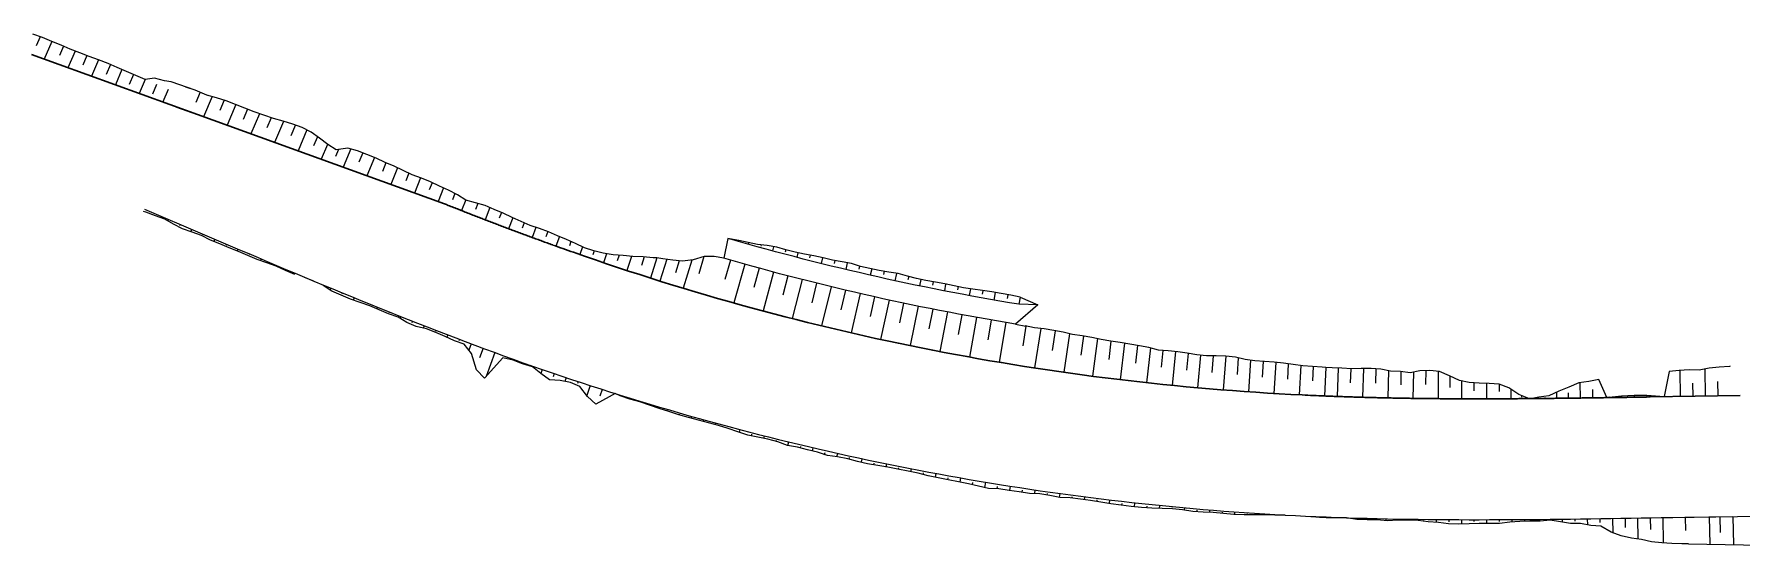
# Model space of a CAD drawing. Header units: metres. Extents: x 288738 to 324331, y 7399322 to 7465117.
# Drawn here: x 292874.6 to 293213.7, y 7462722.6 to 7462824.4 of the extents above; entities that cross this region are included whole.
import ezdxf

# ---------------------------------------------------------------- set-up
doc = ezdxf.new("R2010")
doc.units = ezdxf.units.M
doc.header["$LTSCALE"] = 10
for name, color, linetype in [('F-HZ-ATERRO-TALUDE', 110, 'Continuous'), ('F-HZ-PIANO-ATERRO', 90, 'Continuous'), ('F-HZ-PIANO-CORTE', 10, 'Continuous'), ('F-HZ-TALUDE', 2, 'Continuous'), ('F-HZ-TALUDES-TIC', 7, 'Continuous'), ('U-HZ-TALUDES', 2, 'Continuous'), ('U-PLATAFORMA', 2, 'Continuous')]:
    doc.layers.add(name, color=color, linetype=linetype)

msp = doc.modelspace()

# ---------------------------------------------------------------- linework, layer by layer
at = {"layer": 'F-HZ-ATERRO-TALUDE', "linetype": 'Continuous', "lineweight": -3}
for p, q in [((292901.274, 7462787.635), (292901.163, 7462787.375)), ((292903.574, 7462786.656), (292903.468, 7462786.405)), ((292905.874, 7462785.676), (292905.688, 7462785.239)), ((292908.175, 7462784.697), (292908.106, 7462784.536)), ((292910.475, 7462783.717), (292910.291, 7462783.286)), ((292912.775, 7462782.739), (292912.688, 7462782.534)), ((292915.076, 7462781.76), (292914.919, 7462781.392)), ((292917.377, 7462780.784), (292917.305, 7462780.614)), ((292919.679, 7462779.808), (292919.542, 7462779.485)), ((292921.982, 7462778.835), (292921.941, 7462778.739)), ((292924.285, 7462777.863), (292924.201, 7462777.664)), ((292933.513, 7462774.01), (292933.35, 7462773.616)), ((292935.824, 7462773.056), (292935.726, 7462772.818)), ((292938.136, 7462772.107), (292937.944, 7462771.637)), ((292940.451, 7462771.162), (292940.384, 7462770.997)), ((292942.768, 7462770.224), (292942.647, 7462769.923)), ((292945.088, 7462769.291), (292945.015, 7462769.11)), ((292947.41, 7462768.364), (292947.272, 7462768.018)), ((292949.734, 7462767.444), (292949.607, 7462767.122)), ((292952.061, 7462766.53), (292951.883, 7462766.074)), ((292954.391, 7462765.623), (292954.315, 7462765.426)), ((292956.724, 7462764.725), (292956.543, 7462764.252)), ((292959.06, 7462763.835), (292958.952, 7462763.549)), ((292961.4, 7462762.954), (292960.928, 7462761.696)), ((292963.742, 7462762.081), (292963.03, 7462760.158)), ((292966.088, 7462761.217), (292964.358, 7462756.488)), ((292968.438, 7462760.363), (292968.379, 7462760.199)), ((292970.791, 7462759.518), (292970.715, 7462759.306)), ((292973.148, 7462758.684), (292973.115, 7462758.592)), ((292975.508, 7462757.86), (292975.225, 7462757.043)), ((292977.872, 7462757.048), (292977.652, 7462756.4)), ((292980.241, 7462756.247), (292979.98, 7462755.47)), ((292982.612, 7462755.457), (292982.489, 7462755.083)), ((292984.988, 7462754.677), (292984.344, 7462752.698)), ((292987.367, 7462753.909), (292986.93, 7462752.545)), ((293127.344, 7462728.73), (293127.342, 7462728.694)), ((293129.842, 7462728.62), (293129.835, 7462728.468)), ((293130.505, 7462728.593), (293130.502, 7462728.513)), ((293133.004, 7462728.498), (293133, 7462728.403)), ((293135.502, 7462728.412), (293135.501, 7462728.369)), ((293138.001, 7462728.337), (293137.993, 7462728.066)), ((293140.5, 7462728.27), (293140.497, 7462728.139)), ((293142.999, 7462728.213), (293142.992, 7462727.84)), ((293145.499, 7462728.165), (293145.497, 7462728.038)), ((293147.999, 7462728.125), (293147.996, 7462727.927)), ((293150.498, 7462728.093), (293150.496, 7462727.917)), ((293152.998, 7462728.068), (293152.994, 7462727.512)), ((293155.498, 7462728.05), (293155.496, 7462727.616)), ((293157.998, 7462728.039), (293157.995, 7462727.147)), ((293160.498, 7462728.034), (293160.498, 7462727.64)), ((293162.998, 7462728.036), (293162.999, 7462727.294)), ((293165.498, 7462728.042), (293165.5, 7462727.672)), ((293167.998, 7462728.054), (293168.001, 7462727.567)), ((293170.498, 7462728.071), (293170.5, 7462727.876)), ((293172.998, 7462728.091), (293173.001, 7462727.727)), ((293175.498, 7462728.115), (293175.499, 7462728.029)), ((293177.998, 7462728.143), (293178.005, 7462727.552)), ((293180.498, 7462728.174), (293180.503, 7462727.715)), ((293182.997, 7462728.208), (293183.014, 7462727.007)), ((293185.497, 7462728.243), (293185.508, 7462727.489)), ((293187.997, 7462728.28), (293188.04, 7462725.446)), ((293190.497, 7462728.319), (293190.525, 7462726.478)), ((293192.996, 7462728.358), (293193.063, 7462724.169)), ((293195.496, 7462728.399), (293195.534, 7462726.051)), ((293197.996, 7462728.439), (293198.076, 7462723.424)), ((293202.421, 7462728.51), (293202.463, 7462725.861)), ((293207.22, 7462728.587), (293207.307, 7462723.146)), ((293209.345, 7462728.621), (293209.396, 7462725.463)), ((293211.904, 7462728.662, 693), (293211.994, 7462723.062, 693))]:
    msp.add_line(p, q, dxfattribs=at)
at = {"layer": 'F-HZ-ATERRO-TALUDE', "color": 2, "linetype": 'Continuous', "lineweight": -3, "flags": 128}
for points in [[(293211.366, 7462758.49), (293211.206, 7462758.459), (293209.209, 7462758.291), (293207.211, 7462758.118), (293205.217, 7462757.749), (293203.217, 7462757.762), (293201.218, 7462757.644), (293199.221, 7462757.472), (293198.244, 7462752.467)], [(293186.847, 7462752.266), (293185.27, 7462755.835), (293183.286, 7462755.459), (293181.301, 7462755.197), (293179.326, 7462754.333), (293177.349, 7462753.571), (293175.376, 7462752.595), (293173.394, 7462752.343), (293172.069, 7462752.084)]]:
    msp.add_lwpolyline(points, dxfattribs=at)
at = {"layer": 'F-HZ-PIANO-ATERRO', "linetype": 'Continuous', "lineweight": -3}
for p, q in [((293201.503, 7462752.498), (293201.42, 7462757.656)), ((293206.484, 7462752.578), (293206.397, 7462757.967)), ((293176.959, 7462752.133), (293176.945, 7462753.371)), ((293179.288, 7462752.16), (293179.275, 7462753.234)), ((293181.615, 7462752.191), (293181.574, 7462755.233)), ((293184.094, 7462752.225), (293184.07, 7462753.914)), ((293204.001, 7462752.538), (293203.959, 7462755.148)), ((293208.968, 7462752.618), (293208.922, 7462755.44)), ((293174.637, 7462752.108), (293174.635, 7462752.304))]:
    msp.add_line(p, q, dxfattribs=at)
at = {"layer": 'F-HZ-PIANO-CORTE', "linetype": 'Continuous', "lineweight": -3}
for p, q in [((292907.585, 7462812.895), (292906.733, 7462810.893)), ((292907.585, 7462812.895), (292906.733, 7462810.893)), ((292907.585, 7462812.895), (292906.733, 7462810.893)), ((292907.585, 7462812.895), (292906.733, 7462810.893)), ((292907.585, 7462812.895), (292906.733, 7462810.893)), ((292907.585, 7462812.895), (292906.733, 7462810.893)), ((292909.927, 7462812.028), (292908.229, 7462808.041)), ((292909.927, 7462812.028), (292908.229, 7462808.041)), ((292909.927, 7462812.028), (292908.229, 7462808.041)), ((292909.927, 7462812.028), (292908.229, 7462808.041)), ((292912.32, 7462811.304), (292911.445, 7462809.249)), ((292912.32, 7462811.304), (292911.445, 7462809.249)), ((292914.67, 7462810.455), (292912.92, 7462806.344)), ((292914.67, 7462810.455), (292912.92, 7462806.344)), ((292916.996, 7462809.538), (292916.135, 7462807.515)), ((292916.996, 7462809.538), (292916.135, 7462807.515)), ((292919.332, 7462808.649), (292917.626, 7462804.642)), ((292919.332, 7462808.649), (292917.626, 7462804.642)), ((292921.694, 7462807.83), (292920.835, 7462805.811)), ((292921.694, 7462807.83), (292920.835, 7462805.811)), ((292924.093, 7462807.127), (292922.315, 7462802.947)), ((292924.093, 7462807.127), (292922.315, 7462802.947)), ((292926.487, 7462806.409), (292925.572, 7462804.254)), ((292926.487, 7462806.409), (292925.572, 7462804.254)), ((292928.778, 7462805.427), (292927.007, 7462801.25)), ((292928.778, 7462805.427), (292927.007, 7462801.25)), ((292930.858, 7462804.052), (292930.089, 7462802.233)), ((292930.858, 7462804.052), (292930.089, 7462802.233)), ((292932.861, 7462802.555), (292931.608, 7462799.586)), ((292932.861, 7462802.555), (292931.608, 7462799.586)), ((292935.047, 7462801.544), (292934.462, 7462800.155)), ((292935.047, 7462801.544), (292934.462, 7462800.155)), ((292937.498, 7462801.654), (292935.97, 7462798.009)), ((292937.498, 7462801.654), (292935.97, 7462798.009)), ((292939.868, 7462800.863), (292939.095, 7462799.011)), ((292939.868, 7462800.863), (292939.095, 7462799.011)), ((292942.19, 7462799.936), (292940.681, 7462796.306)), ((292942.19, 7462799.936), (292940.681, 7462796.306)), ((292944.465, 7462798.901), (292943.752, 7462797.177)), ((292944.465, 7462798.901), (292943.752, 7462797.177)), ((292946.757, 7462797.904), (292945.399, 7462794.6)), ((292946.757, 7462797.904), (292945.399, 7462794.6)), ((292949.022, 7462796.846), (292948.39, 7462795.297)), ((292949.022, 7462796.846), (292948.39, 7462795.297)), ((292951.338, 7462795.908), (292950.116, 7462792.896)), ((292951.338, 7462795.908), (292950.116, 7462792.896)), ((292953.646, 7462794.948), (292953.061, 7462793.495)), ((292953.646, 7462794.948), (292953.061, 7462793.495)), ((292955.914, 7462793.897), (292954.833, 7462791.191)), ((292955.914, 7462793.897), (292954.833, 7462791.191)), ((292958.166, 7462792.812), (292957.67, 7462791.559)), ((292958.166, 7462792.812), (292957.67, 7462791.559)), ((292960.307, 7462791.525), (292959.473, 7462789.402)), ((292960.307, 7462791.525), (292959.473, 7462789.402)), ((292962.694, 7462790.791), (292962.247, 7462789.641)), ((292962.694, 7462790.791), (292962.247, 7462789.641)), ((292965.061, 7462790.004), (292964.131, 7462787.59)), ((292965.061, 7462790.004), (292964.131, 7462787.59)), ((292967.372, 7462789.05), (292966.922, 7462787.871)), ((292967.372, 7462789.05), (292966.922, 7462787.871)), ((292969.626, 7462787.972), (292968.81, 7462785.806)), ((292969.626, 7462787.972), (292968.81, 7462785.806)), ((292971.915, 7462786.966), (292971.535, 7462785.947)), ((292971.915, 7462786.966), (292971.535, 7462785.947)), ((292974.247, 7462786.072), (292973.507, 7462784.058)), ((292974.247, 7462786.072), (292973.507, 7462784.058)), ((292976.606, 7462785.243), (292976.235, 7462784.22)), ((292976.606, 7462785.243), (292976.235, 7462784.22)), ((292978.891, 7462784.231), (292978.218, 7462782.35)), ((292978.891, 7462784.231), (292978.218, 7462782.35)), ((293014.042, 7462783.543), (293014.023, 7462783.474)), ((292981.193, 7462783.256), (292980.885, 7462782.384)), ((292981.193, 7462783.256), (292980.885, 7462782.384)), ((292983.467, 7462782.219), (292982.935, 7462780.684)), ((292983.467, 7462782.219), (292982.935, 7462780.684)), ((292985.828, 7462781.406), (292985.565, 7462780.635)), ((292985.828, 7462781.406), (292985.565, 7462780.635)), ((292988.263, 7462780.847), (292987.662, 7462779.059)), ((292988.263, 7462780.847), (292987.662, 7462779.059)), ((292990.742, 7462780.537), (292990.368, 7462779.407)), ((292990.742, 7462780.537), (292990.368, 7462779.407)), ((292993.231, 7462780.307), (292992.319, 7462777.508)), ((292993.231, 7462780.307), (292992.319, 7462777.508)), ((292995.728, 7462780.2), (292995.177, 7462778.479)), ((292995.728, 7462780.2), (292995.177, 7462778.479)), ((292998.222, 7462780.024), (292996.957, 7462776.012)), ((292998.222, 7462780.024), (292996.957, 7462776.012)), ((293007.578, 7462780.257), (293006.558, 7462776.816)), ((293007.578, 7462780.257), (293006.558, 7462776.816)), ((293016.492, 7462783.044), (293016.402, 7462782.723)), ((293018.951, 7462782.602), (293018.876, 7462782.329)), ((293021.423, 7462782.237), (293021.199, 7462781.403)), ((293023.838, 7462781.602), (293023.727, 7462781.179)), ((293026.267, 7462781.012), (293026.037, 7462780.122)), ((293028.72, 7462780.529), (293028.59, 7462780.015)), ((293031.169, 7462780.026), (293030.887, 7462778.89)), ((293000.213, 7462779.739), (292998.867, 7462775.412)), ((293000.213, 7462779.739), (292998.867, 7462775.412)), ((293002.694, 7462779.433), (293001.967, 7462777.055)), ((293002.694, 7462779.433), (293001.967, 7462777.055)), ((293005.176, 7462779.577), (293003.495, 7462773.988)), ((293005.176, 7462779.577), (293003.495, 7462773.988)), ((293012.86, 7462779.571), (293011.764, 7462775.724)), ((293015.702, 7462778.766), (293013.554, 7462771.06)), ((293018.548, 7462777.978), (293017.497, 7462774.119)), ((293021.399, 7462777.207), (293019.341, 7462769.476)), ((293033.611, 7462779.491), (293033.465, 7462778.892)), ((293036.067, 7462779.026), (293035.754, 7462777.707)), ((293038.476, 7462778.378), (293038.332, 7462777.756)), ((293040.914, 7462777.826), (293040.629, 7462776.573)), ((293043.367, 7462777.349), (293043.22, 7462776.686)), ((293045.833, 7462776.939), (293045.519, 7462775.487)), ((293024.255, 7462776.452), (293023.248, 7462772.581)), ((293027.115, 7462775.715), (293025.146, 7462767.961)), ((293029.979, 7462774.994), (293029.017, 7462771.111)), ((293032.848, 7462774.291), (293030.969, 7462766.515)), ((293035.72, 7462773.604), (293034.803, 7462769.71)), ((293048.254, 7462776.319), (293048.11, 7462775.641)), ((293050.685, 7462775.737), (293050.42, 7462774.452)), ((293053.138, 7462775.259), (293053.007, 7462774.606)), ((293055.595, 7462774.797), (293055.334, 7462773.464)), ((293058.046, 7462774.302), (293057.92, 7462773.646)), ((293060.506, 7462773.861), (293060.259, 7462772.526)), ((293062.98, 7462773.502), (293062.851, 7462772.789)), ((293065.455, 7462773.153), (293065.19, 7462771.639)), ((293038.597, 7462772.935), (293036.809, 7462765.137)), ((293041.477, 7462772.281), (293040.606, 7462768.377)), ((293044.361, 7462771.646), (293042.664, 7462763.828)), ((293047.249, 7462771.027), (293046.423, 7462767.113)), ((293050.141, 7462770.425), (293048.535, 7462762.588)), ((293053.036, 7462769.841), (293052.256, 7462765.917)), ((293067.913, 7462772.7), (293067.787, 7462771.957)), ((293070.364, 7462772.206), (293070.132, 7462770.8)), ((293055.934, 7462769.273), (293054.42, 7462761.417)), ((293058.836, 7462768.723), (293058.101, 7462764.791)), ((293061.741, 7462768.189), (293060.318, 7462760.316)), ((293064.649, 7462767.673), (293063.96, 7462763.733)), ((293067.56, 7462767.173), (293066.228, 7462759.285)), ((293071.528, 7462766.466), (293070.898, 7462762.544)), ((293071.528, 7462766.466), (293070.898, 7462762.544)), ((293074.464, 7462765.991), (293073.251, 7462758.153)), ((293074.464, 7462765.991), (293073.251, 7462758.153)), ((293077.331, 7462765.543), (293076.748, 7462761.628)), ((293077.331, 7462765.543), (293076.748, 7462761.628)), ((293080.171, 7462764.951), (293079.075, 7462757.29)), ((293080.171, 7462764.951), (293079.075, 7462757.29)), ((293082.956, 7462764.479), (293082.435, 7462760.687)), ((293082.956, 7462764.479), (293082.435, 7462760.687)), ((293085.739, 7462763.988), (293084.755, 7462756.515)), ((293085.739, 7462763.988), (293084.755, 7462756.515)), ((293088.424, 7462763.477), (293087.962, 7462759.82)), ((293088.424, 7462763.477), (293087.962, 7462759.82)), ((293091.125, 7462763.063), (293090.251, 7462755.827)), ((293091.125, 7462763.063), (293090.251, 7462755.827)), ((293093.698, 7462762.637), (293093.287, 7462759.078)), ((293093.698, 7462762.637), (293093.287, 7462759.078)), ((293096.257, 7462762.14), (293095.494, 7462755.227)), ((293096.257, 7462762.14), (293095.494, 7462755.227)), ((293098.726, 7462761.624), (293098.375, 7462758.291)), ((293098.726, 7462761.624), (293098.375, 7462758.291)), ((293101.249, 7462761.414), (293100.574, 7462754.698)), ((293101.249, 7462761.414), (293100.574, 7462754.698)), ((293103.721, 7462761.052), (293103.406, 7462757.753)), ((293103.721, 7462761.052), (293103.406, 7462757.753)), ((293106.192, 7462760.682), (293105.607, 7462754.225)), ((293106.192, 7462760.682), (293105.607, 7462754.225)), ((293108.705, 7462760.564), (293108.425, 7462757.285)), ((293108.705, 7462760.564), (293108.425, 7462757.285)), ((293111.222, 7462760.491), (293110.683, 7462753.798)), ((293111.222, 7462760.491), (293110.683, 7462753.798)), ((293113.696, 7462760.155), (293113.449, 7462756.88)), ((293113.696, 7462760.155), (293113.449, 7462756.88)), ((293116.15, 7462759.687), (293115.707, 7462753.427)), ((293116.15, 7462759.687), (293115.707, 7462753.427)), ((293118.637, 7462759.442), (293118.433, 7462756.35)), ((293118.637, 7462759.442), (293118.433, 7462756.35)), ((293121.131, 7462759.273), (293120.755, 7462753.104)), ((293121.131, 7462759.273), (293120.755, 7462753.104)), ((293123.611, 7462758.965), (293123.443, 7462755.964)), ((293123.611, 7462758.965), (293123.443, 7462755.964)), ((293126.091, 7462758.648), (293125.793, 7462752.832)), ((293126.091, 7462758.648), (293125.793, 7462752.832)), ((293128.581, 7462758.435), (293128.449, 7462755.573)), ((293128.581, 7462758.435), (293128.449, 7462755.573)), ((293131.075, 7462758.264), (293130.84, 7462752.599)), ((293131.075, 7462758.264), (293130.84, 7462752.599)), ((293133.539, 7462758.124), (293133.329, 7462752.502)), ((293133.539, 7462758.124), (293133.329, 7462752.502)), ((293136.035, 7462757.992), (293135.943, 7462755.202)), ((293136.035, 7462757.992), (293135.943, 7462755.202)), ((293138.533, 7462758.067), (293138.368, 7462752.335)), ((293138.533, 7462758.067), (293138.368, 7462752.335)), ((293141.029, 7462757.974), (293140.958, 7462755.121)), ((293141.029, 7462757.974), (293140.958, 7462755.121)), ((293143.503, 7462757.626), (293143.388, 7462752.21)), ((293143.503, 7462757.626), (293143.388, 7462752.21)), ((293145.993, 7462757.445), (293145.946, 7462754.803)), ((293145.993, 7462757.445), (293145.946, 7462754.803)), ((293148.455, 7462757.313), (293148.38, 7462752.121)), ((293148.455, 7462757.313), (293148.38, 7462752.121)), ((293150.919, 7462757.637), (293150.888, 7462754.863)), ((293150.919, 7462757.637), (293150.888, 7462754.863)), ((293153.41, 7462757.476), (293153.366, 7462752.065)), ((293153.41, 7462757.476), (293153.366, 7462752.065)), ((293155.72, 7462756.551), (293155.707, 7462754.3)), ((293155.72, 7462756.551), (293155.707, 7462754.3)), ((293158.019, 7462755.591), (293158.008, 7462752.039)), ((293158.019, 7462755.591), (293158.008, 7462752.039)), ((293160.482, 7462755.204), (293160.48, 7462753.619)), ((293160.482, 7462755.204), (293160.48, 7462753.619)), ((293162.979, 7462755.104), (293162.984, 7462752.035)), ((293162.979, 7462755.104), (293162.984, 7462752.035)), ((293165.47, 7462754.907), (293165.476, 7462753.474)), ((293165.47, 7462754.907), (293165.476, 7462753.474)), ((293167.781, 7462753.974), (293167.792, 7462752.053)), ((293167.781, 7462753.974), (293167.792, 7462752.053)), ((293169.933, 7462752.717), (293169.936, 7462752.392)), ((293169.933, 7462752.717), (293169.936, 7462752.392)), ((293187.317, 7462752.338), (293187.318, 7462752.273)), ((293187.317, 7462752.338), (293187.318, 7462752.273)), ((293189.8, 7462752.622), (293189.802, 7462752.466)), ((293189.8, 7462752.622), (293189.802, 7462752.466)), ((293192.297, 7462752.742), (293192.303, 7462752.35)), ((293192.297, 7462752.742), (293192.303, 7462752.35)), ((293194.796, 7462752.753), (293194.799, 7462752.572)), ((293194.796, 7462752.753), (293194.799, 7462752.572))]:
    msp.add_line(p, q, dxfattribs=at)
at = {"layer": 'F-HZ-PIANO-CORTE'}
for p, q in [((292993.147, 7462751.91), (292993.172, 7462751.993)), ((292995.539, 7462751.189), (292995.587, 7462751.348)), ((292997.898, 7462750.363), (292997.938, 7462750.497)), ((293000.283, 7462749.614), (293000.373, 7462749.922)), ((293002.665, 7462748.855), (293002.718, 7462749.04)), ((293005.073, 7462748.186), (293005.174, 7462748.541)), ((293007.483, 7462747.521), (293007.531, 7462747.694)), ((293009.899, 7462746.876), (293009.988, 7462747.203)), ((293012.294, 7462746.162), (293012.346, 7462746.356)), ((293014.659, 7462745.353), (293014.807, 7462745.912)), ((293017.065, 7462744.685), (293017.142, 7462744.984)), ((293019.513, 7462744.179), (293019.637, 7462744.666)), ((293021.945, 7462743.601), (293022.002, 7462743.83)), ((293024.29, 7462742.744), (293024.465, 7462743.467)), ((293026.744, 7462742.274), (293026.816, 7462742.579)), ((293029.166, 7462741.658), (293029.319, 7462742.311)), ((293031.558, 7462740.936), (293031.651, 7462741.343)), ((293034.017, 7462740.549), (293034.163, 7462741.202)), ((293036.464, 7462740.042), (293036.532, 7462740.353)), ((293038.886, 7462739.423), (293039.038, 7462740.135)), ((293041.332, 7462738.915), (293041.406, 7462739.266)), ((293043.796, 7462738.491), (293043.923, 7462739.112)), ((293046.254, 7462738.033), (293046.312, 7462738.325)), ((293048.704, 7462737.537), (293048.82, 7462738.134)), ((293051.138, 7462736.975), (293051.204, 7462737.319)), ((293053.582, 7462736.463), (293053.719, 7462737.203)), ((293056.029, 7462735.952), (293056.101, 7462736.353)), ((293058.486, 7462735.49), (293058.631, 7462736.316)), ((293060.931, 7462734.972), (293061.01, 7462735.431)), ((293063.365, 7462734.4), (293063.544, 7462735.476)), ((293065.844, 7462734.181), (293065.917, 7462734.628)), ((293068.311, 7462733.797), (293068.45, 7462734.683)), ((293070.792, 7462733.488), (293070.854, 7462733.895)), ((293073.273, 7462733.225), (293073.378, 7462733.934)), ((293075.752, 7462732.94), (293075.797, 7462733.258)), ((293078.201, 7462732.444), (293078.31, 7462733.229)), ((293080.695, 7462732.302), (293080.735, 7462732.599)), ((293083.175, 7462731.986), (293083.25, 7462732.572)), ((293085.651, 7462731.64), (293085.689, 7462731.949)), ((293088.121, 7462731.255), (293088.205, 7462731.957)), ((293090.591, 7462730.871), (293090.637, 7462731.269)), ((293093.076, 7462730.601), (293093.163, 7462731.39)), ((293095.566, 7462730.376), (293095.605, 7462730.749)), ((293098.063, 7462730.26), (293098.124, 7462730.868)), ((293100.56, 7462730.157), (293100.583, 7462730.39)), ((293103.049, 7462729.921), (293103.092, 7462730.392)), ((293105.53, 7462729.631), (293105.554, 7462729.901)), ((293108.026, 7462729.485), (293108.065, 7462729.962)), ((293110.515, 7462729.261), (293110.534, 7462729.512)), ((293113.007, 7462729.059), (293113.044, 7462729.577)), ((293115.506, 7462728.995), (293115.519, 7462729.199)), ((293118.005, 7462728.995), (293118.021, 7462729.239)), ((293120.504, 7462728.923), (293120.508, 7462729.005))]:
    msp.add_line(p, q, dxfattribs=at)
at = {"layer": 'F-HZ-TALUDE', "linetype": 'Continuous', "lineweight": -3}
for p, q in [((292930.168, 7462775.382), (292928.301, 7462776.133)), ((293197.687, 7462728.434), (293211.845, 7462728.661))]:
    msp.add_line(p, q, dxfattribs=at)
at = {"layer": 'F-HZ-TALUDE', "color": 2, "linetype": 'Continuous', "lineweight": -3, "flags": 128}
for points in [[(293009.641, 7462780.271), (293007.642, 7462780.276), (293005.437, 7462779.609), (293003.347, 7462779.355), (293001.402, 7462779.589), (292999.457, 7462779.834), (292998.222, 7462780.024), (292997.502, 7462780.057), (292995.524, 7462780.216), (292993.511, 7462780.28), (292991.536, 7462780.471), (292989.549, 7462780.637), (292987.609, 7462780.954), (292985.722, 7462781.432), (292983.875, 7462782.031), (292982.103, 7462782.845), (292980.327, 7462783.647), (292978.526, 7462784.379), (292976.752, 7462785.191), (292974.92, 7462785.844), (292973.074, 7462786.468), (292971.281, 7462787.238), (292969.495, 7462788.03), (292967.739, 7462788.902), (292965.927, 7462789.634), (292964.129, 7462790.403), (292962.229, 7462790.916), (292960.353, 7462791.496), (292958.666, 7462792.562), (292956.905, 7462793.442), (292955.119, 7462794.263), (292953.335, 7462795.092), (292951.517, 7462795.84), (292949.676, 7462796.537), (292947.892, 7462797.38), (292946.1, 7462798.207), (292944.284, 7462798.978), (292942.492, 7462799.812), (292940.663, 7462800.564), (292938.81, 7462801.26), (292936.902, 7462801.833), (292934.6, 7462801.474), (292932.891, 7462802.532), (292931.252, 7462803.758), (292929.611, 7462804.981), (292927.849, 7462805.925), (292925.969, 7462806.593), (292924.037, 7462807.144), (292922.101, 7462807.691), (292920.205, 7462808.338), (292918.318, 7462809.01), (292916.46, 7462809.752), (292914.598, 7462810.484), (292912.722, 7462811.183), (292910.795, 7462811.762), (292908.873, 7462812.352), (292907.03, 7462813.129), (292906.581, 7462813.293)], [(292909.124, 7462812.275), (292908.873, 7462812.352), (292907.03, 7462813.129), (292906.581, 7462813.293)], [(292909.124, 7462812.275), (292908.873, 7462812.352), (292907.03, 7462813.129), (292906.581, 7462813.293)], [(293012.357, 7462783.871), (293011.544, 7462779.949), (293009.641, 7462780.271)], [(293012.66, 7462783.826), (293012.357, 7462783.871), (293012.651, 7462783.793)], [(293070.132, 7462770.8), (293068.256, 7462771.112), (293066.381, 7462771.432), (293064.507, 7462771.758), (293062.634, 7462772.092), (293060.763, 7462772.433), (293058.893, 7462772.781), (293057.024, 7462773.136), (293055.157, 7462773.498), (293053.291, 7462773.868), (293051.426, 7462774.244), (293049.563, 7462774.628), (293047.702, 7462775.019), (293045.842, 7462775.417), (293043.983, 7462775.822), (293042.126, 7462776.234), (293040.271, 7462776.654), (293038.417, 7462777.08), (293036.565, 7462777.514), (293034.715, 7462777.955), (293032.866, 7462778.402), (293031.019, 7462778.857), (293029.174, 7462779.319), (293027.33, 7462779.788), (293025.489, 7462780.264), (293023.649, 7462780.747), (293021.811, 7462781.237), (293019.975, 7462781.734), (293018.141, 7462782.238), (293016.309, 7462782.75), (293014.479, 7462783.268), (293012.651, 7462783.793)], [(293070.364, 7462772.206), (293068.504, 7462772.585), (293066.642, 7462772.947), (293064.774, 7462773.271), (293062.891, 7462773.513), (293061.011, 7462773.777), (293059.139, 7462774.091), (293057.277, 7462774.451), (293055.418, 7462774.833), (293053.554, 7462775.185), (293051.686, 7462775.52), (293049.832, 7462775.921), (293047.991, 7462776.385), (293046.158, 7462776.884), (293044.285, 7462777.199), (293042.41, 7462777.505), (293040.555, 7462777.902), (293038.701, 7462778.306), (293036.887, 7462778.882), (293035.015, 7462779.211), (293033.153, 7462779.583), (293031.301, 7462779.998), (293029.444, 7462780.393), (293027.575, 7462780.745), (293025.712, 7462781.126), (293023.872, 7462781.592), (293022.049, 7462782.126), (293020.171, 7462782.457), (293018.264, 7462782.684), (293016.396, 7462783.063), (293014.529, 7462783.444), (293012.66, 7462783.826)], [(293069.482, 7462766.853), (293067.591, 7462767.168), (293065.7, 7462767.49), (293063.812, 7462767.819), (293061.924, 7462768.155), (293060.038, 7462768.499), (293058.153, 7462768.85), (293056.269, 7462769.208), (293054.387, 7462769.573), (293052.507, 7462769.945), (293050.627, 7462770.325), (293048.749, 7462770.712), (293046.873, 7462771.106), (293044.998, 7462771.507), (293043.125, 7462771.915), (293041.253, 7462772.331), (293039.383, 7462772.754), (293037.515, 7462773.183), (293035.648, 7462773.62), (293033.783, 7462774.065), (293031.919, 7462774.516), (293030.058, 7462774.974), (293028.198, 7462775.44), (293026.34, 7462775.913), (293024.484, 7462776.392), (293022.629, 7462776.879), (293020.777, 7462777.373), (293018.926, 7462777.874), (293017.078, 7462778.382), (293015.231, 7462778.898), (293013.386, 7462779.42), (293011.544, 7462779.949)], [(293073.87, 7462770.7), (293069.482, 7462766.853), (293071.528, 7462766.466)], [(293070.364, 7462772.206), (293073.87, 7462770.7), (293070.132, 7462770.8)], [(293171.414, 7462752.123), (293169.428, 7462752.919), (293167.442, 7462754.191), (293165.465, 7462754.908), (293163.493, 7462755.09), (293161.524, 7462755.146), (293159.556, 7462755.256), (293157.592, 7462755.684), (293155.635, 7462756.59), (293153.683, 7462757.448), (293151.73, 7462757.649), (293149.777, 7462757.62), (293147.819, 7462757.165), (293145.875, 7462757.463), (293143.929, 7462757.553), (293141.992, 7462757.886), (293140.054, 7462758.062), (293138.114, 7462758.068), (293136.173, 7462757.984), (293134.24, 7462758.095), (293132.308, 7462758.175), (293131.075, 7462758.264), (293130.381, 7462758.305), (293128.456, 7462758.444), (293126.534, 7462758.598), (293124.618, 7462758.815), (293122.706, 7462759.1), (293120.792, 7462759.311), (293118.871, 7462759.424), (293116.953, 7462759.572), (293115.044, 7462759.845), (293113.148, 7462760.281), (293111.237, 7462760.491), (293109.314, 7462760.558), (293107.386, 7462760.576), (293105.47, 7462760.746), (293103.571, 7462761.078), (293101.669, 7462761.381), (293099.752, 7462761.531), (293097.838, 7462761.705), (293095.961, 7462762.221), (293094.069, 7462762.575), (293092.172, 7462762.893), (293090.276, 7462763.2), (293088.376, 7462763.484), (293086.487, 7462763.842), (293084.6, 7462764.21), (293082.706, 7462764.52), (293080.808, 7462764.801), (293078.934, 7462765.243), (293077.048, 7462765.596), (293075.154, 7462765.898), (293073.254, 7462766.155), (293071.366, 7462766.496)]]:
    msp.add_lwpolyline(points, dxfattribs=at)
at = {"layer": 'F-HZ-TALUDE', "linetype": 'Continuous', "lineweight": -3, "flags": 128}
for points in [[(292926.371, 7462776.733), (292924.521, 7462777.519), (292922.69, 7462778.348), (292920.808, 7462779.052), (292918.904, 7462779.703), (292917.069, 7462780.516), (292915.214, 7462781.278), (292913.346, 7462782.004), (292911.509, 7462782.803), (292909.648, 7462783.541), (292907.867, 7462784.465), (292905.981, 7462785.141), (292904.079, 7462785.779), (292902.301, 7462786.708), (292900.562, 7462787.728), (292898.673, 7462788.397), (292896.795, 7462789.093), (292896.337, 7462789.234)], [(292896.518, 7462789.66), (292907.998, 7462784.772), (292909.838, 7462783.988), (292911.68, 7462783.204), (292913.523, 7462782.421), (292915.367, 7462781.637), (292917.212, 7462780.853), (292919.059, 7462780.07), (292920.907, 7462779.288), (292922.757, 7462778.507), (292924.609, 7462777.727), (292926.462, 7462776.949), (292928.317, 7462776.172), (292930.174, 7462775.396), (292932.033, 7462774.623), (292933.894, 7462773.852), (292935.757, 7462773.083), (292937.622, 7462772.317), (292939.49, 7462771.553), (292941.36, 7462770.793), (292943.233, 7462770.036), (292945.108, 7462769.282), (292946.986, 7462768.532), (292948.866, 7462767.786), (292950.749, 7462767.044), (292952.635, 7462766.306), (292954.524, 7462765.572), (292956.416, 7462764.843), (292958.311, 7462764.119), (292960.209, 7462763.401), (292962.11, 7462762.687), (292964.014, 7462761.98), (292965.922, 7462761.277), (292967.832, 7462760.581), (292969.746, 7462759.891), (292971.664, 7462759.207), (292973.585, 7462758.53), (292975.509, 7462757.859), (292977.436, 7462757.197), (292979.366, 7462756.541), (292981.297, 7462755.893), (292983.232, 7462755.252), (292985.168, 7462754.618), (292987.108, 7462753.992), (292989.049, 7462753.373), (292989.749, 7462753.151), (292990.993, 7462752.761), (292992.939, 7462752.157), (292994.887, 7462751.56), (292996.838, 7462750.97), (292998.79, 7462750.388), (293000.745, 7462749.813), (293002.702, 7462749.245), (293004.662, 7462748.685), (293006.623, 7462748.132), (293008.586, 7462747.587), (293010.552, 7462747.049), (293012.519, 7462746.518), (293014.489, 7462745.995), (293016.46, 7462745.48), (293018.434, 7462744.971), (293020.409, 7462744.471), (293022.386, 7462743.977), (293024.365, 7462743.491), (293026.346, 7462743.013), (293028.328, 7462742.542), (293030.313, 7462742.079), (293032.299, 7462741.623), (293034.286, 7462741.174), (293036.276, 7462740.733), (293038.267, 7462740.3), (293040.26, 7462739.874), (293042.254, 7462739.456), (293044.25, 7462739.045), (293046.247, 7462738.642), (293048.246, 7462738.246), (293050.247, 7462737.858), (293052.249, 7462737.477), (293054.252, 7462737.104), (293056.257, 7462736.738), (293058.263, 7462736.38), (293060.27, 7462736.03), (293062.279, 7462735.687), (293064.289, 7462735.352), (293066.3, 7462735.024), (293068.312, 7462734.704), (293070.326, 7462734.392), (293072.341, 7462734.087), (293074.357, 7462733.79), (293076.374, 7462733.5), (293078.392, 7462733.218), (293080.411, 7462732.943), (293082.431, 7462732.677), (293084.452, 7462732.417), (293086.474, 7462732.166), (293088.498, 7462731.922), (293090.522, 7462731.686), (293092.546, 7462731.457), (293094.572, 7462731.236), (293096.599, 7462731.023), (293098.626, 7462730.817), (293100.654, 7462730.619), (293102.683, 7462730.428), (293104.712, 7462730.246), (293106.743, 7462730.071), (293108.773, 7462729.903), (293110.805, 7462729.743), (293112.837, 7462729.591), (293114.87, 7462729.447), (293116.903, 7462729.31), (293118.936, 7462729.181), (293120.971, 7462729.06), (293123.005, 7462728.946), (293125.04, 7462728.84), (293127.075, 7462728.742), (293129.109, 7462728.652), (293129.842, 7462728.62), (293131.142, 7462728.568), (293133.174, 7462728.492), (293135.206, 7462728.422), (293137.237, 7462728.358), (293139.267, 7462728.301), (293141.296, 7462728.25), (293143.324, 7462728.206), (293145.351, 7462728.167), (293147.377, 7462728.134), (293149.403, 7462728.105), (293151.427, 7462728.082), (293153.45, 7462728.064), (293155.472, 7462728.05), (293157.493, 7462728.04), (293159.513, 7462728.035), (293161.532, 7462728.034), (293163.55, 7462728.036), (293165.567, 7462728.042), (293167.583, 7462728.052), (293169.597, 7462728.064), (293171.611, 7462728.079), (293173.623, 7462728.097), (293175.634, 7462728.117), (293177.645, 7462728.139), (293179.654, 7462728.163), (293181.662, 7462728.189), (293183.669, 7462728.217), (293185.675, 7462728.246), (293187.679, 7462728.276), (293189.683, 7462728.306), (293191.685, 7462728.338), (293193.687, 7462728.369), (293195.687, 7462728.402), (293242.791, 7462729.158)], [(292989.975, 7462753.08), (292988.754, 7462752.442), (292986.143, 7462750.986), (292984.485, 7462752.517), (292982.97, 7462754.455), (292981.082, 7462755.247), (292979.066, 7462755.655), (292976.952, 7462755.781), (292975.226, 7462757.042), (292973.528, 7462758.367), (292971.573, 7462758.949), (292969.69, 7462759.734), (292967.685, 7462760.174), (292964.037, 7462756.133), (292962.458, 7462757.773), (292961.48, 7462761.003), (292960.003, 7462762.857), (292958.086, 7462763.529), (292956.243, 7462764.393), (292954.37, 7462765.175), (292952.491, 7462765.937), (292950.491, 7462766.387), (292948.617, 7462767.155), (292946.881, 7462768.269), (292944.963, 7462768.92), (292943.11, 7462769.732), (292941.242, 7462770.501), (292939.339, 7462771.183), (292937.415, 7462771.81), (292935.562, 7462772.608), (292933.701, 7462773.385), (292931.988, 7462774.516)], [(293123.003, 7462728.909), (293120.961, 7462728.901), (293118.925, 7462729), (293116.882, 7462728.989), (293114.839, 7462728.998), (293112.799, 7462729.066), (293110.766, 7462729.235), (293108.737, 7462729.449), (293106.699, 7462729.553), (293104.663, 7462729.689), (293102.642, 7462729.979), (293100.61, 7462730.155), (293098.569, 7462730.247), (293096.524, 7462730.301), (293094.489, 7462730.46), (293092.458, 7462730.663), (293090.43, 7462730.889), (293088.413, 7462731.209), (293086.396, 7462731.526), (293084.379, 7462731.835), (293082.355, 7462732.089), (293080.331, 7462732.349), (293078.283, 7462732.427), (293076.282, 7462732.851), (293074.269, 7462733.191), (293072.217, 7462733.26), (293070.202, 7462733.583), (293068.172, 7462733.813), (293066.163, 7462734.172), (293064.103, 7462734.227), (293062.111, 7462734.693), (293060.121, 7462735.164), (293058.118, 7462735.563), (293056.111, 7462735.934), (293054.117, 7462736.373), (293052.104, 7462736.711), (293050.13, 7462737.25), (293048.13, 7462737.653), (293046.131, 7462738.058), (293044.125, 7462738.434), (293042.114, 7462738.781), (293040.101, 7462739.124), (293038.119, 7462739.612), (293036.142, 7462740.126), (293034.144, 7462740.536), (293032.101, 7462740.753), (293030.158, 7462741.41), (293028.178, 7462741.906), (293026.202, 7462742.413), (293024.187, 7462742.762), (293022.273, 7462743.519), (293020.293, 7462744.011), (293018.298, 7462744.441), (293016.294, 7462744.837), (293014.346, 7462745.452), (293012.414, 7462746.125), (293010.463, 7462746.722), (293008.496, 7462747.259), (293006.521, 7462747.769), (293004.562, 7462748.333), (293002.596, 7462748.874), (293000.654, 7462749.501), (292998.704, 7462750.096), (292996.768, 7462750.739), (292994.851, 7462751.441), (292992.885, 7462751.982), (292990.949, 7462752.622)], [(293203.106, 7462723.22), (293201.772, 7462723.205), (293199.769, 7462723.336), (293197.767, 7462723.44), (293195.763, 7462723.664), (293193.756, 7462724.068), (293191.748, 7462724.36), (293189.737, 7462724.826), (293187.72, 7462725.563), (293185.697, 7462726.722), (293183.688, 7462726.879), (293181.674, 7462727.262), (293179.665, 7462727.252), (293177.651, 7462727.616), (293175.636, 7462727.959), (293173.627, 7462727.734), (293171.614, 7462727.711), (293169.6, 7462727.656), (293167.585, 7462727.544), (293165.57, 7462727.301), (293163.552, 7462727.3), (293161.532, 7462727.281), (293159.512, 7462727.212), (293157.49, 7462727.126), (293155.467, 7462727.182), (293153.445, 7462727.481), (293151.422, 7462727.618), (293149.4, 7462727.887), (293147.374, 7462727.944), (293145.347, 7462727.909), (293143.316, 7462727.81), (293141.29, 7462727.994), (293139.26, 7462728.029), (293137.229, 7462728.089), (293135.204, 7462728.367), (293133.171, 7462728.404), (293131.135, 7462728.397), (293129.835, 7462728.468), (293129.104, 7462728.544), (293127.072, 7462728.676), (293125.036, 7462728.768)]]:
    msp.add_lwpolyline(points, dxfattribs=at)
at = {"layer": 'F-HZ-TALUDE'}
for points in [[(292990.949, 7462752.622), (292989.975, 7462753.08)], [(293187.317, 7462752.338), (293186.847, 7462752.266)], [(293187.317, 7462752.338), (293189.8, 7462752.622), (293192.297, 7462752.742), (293194.796, 7462752.753), (293198.244, 7462752.467)], [(293203.106, 7462723.22), (293235.88, 7462722.639)]]:
    msp.add_lwpolyline(points, dxfattribs=at)
at = {"layer": 'F-HZ-TALUDE', "flags": 128}
msp.add_lwpolyline([(293171.414, 7462752.123), (293172.069, 7462752.084)], dxfattribs=at)
at = {"layer": 'F-HZ-TALUDES-TIC', "color": 10, "linetype": 'Continuous', "lineweight": -3, "ltscale": 0.05}
for p, q in [((292875.784, 7462823.923), (292875.019, 7462822.128)), ((292878.091, 7462822.96), (292876.555, 7462819.354)), ((292880.426, 7462822.063), (292879.641, 7462820.219)), ((292882.721, 7462821.072), (292881.32, 7462817.782)), ((292885.058, 7462820.179), (292884.257, 7462818.297)), ((292887.415, 7462819.332), (292886.029, 7462816.079)), ((292889.742, 7462818.416), (292888.899, 7462816.437)), ((292892.039, 7462817.429), (292890.739, 7462814.375)), ((292894.333, 7462816.436), (292893.495, 7462814.467)), ((292896.624, 7462815.434), (292895.448, 7462812.672)), ((292898.92, 7462814.446), (292898.089, 7462812.493)), ((292901.207, 7462813.436), (292900.157, 7462810.969))]:
    msp.add_line(p, q, dxfattribs=at)
at = {"layer": 'U-HZ-TALUDES', "color": 2, "linetype": 'Continuous', "lineweight": -3}
for points in [[(292906.581, 7462813.293, 0), (292901.815, 7462814.985, 707.152), (292900.476, 7462815.186, 707.303), (292898.511, 7462815.694, 707.327), (292896.624, 7462815.434, 707.39), (292894.792, 7462816.237, 707.459), (292892.957, 7462817.033, 707.52), (292891.121, 7462817.826, 707.577), (292889.282, 7462818.613, 707.629), (292887.415, 7462819.332, 707.607), (292885.528, 7462820.006, 707.535), (292883.649, 7462820.698, 707.482), (292881.793, 7462821.446, 707.492), (292879.97, 7462822.268, 707.581), (292878.091, 7462822.96, 707.529), (292876.254, 7462823.751, 707.585), (292874.373, 7462824.438, 707.528)], [(292906.581, 7462813.293, 0), (292904.749, 7462813.943, 271.836)]]:
    msp.add_polyline3d(points, dxfattribs=at)
at = {"layer": 'U-PLATAFORMA', "lineweight": 30, "flags": 128}
for points in [[(292907.02, 7462808.486), (292874.069, 7462820.404)], [(292907.02, 7462808.486), (292902.933, 7462809.965)]]:
    msp.add_lwpolyline(points, dxfattribs=at)
msp.add_lwpolyline([(293213.336, 7462752.688), (293195.493, 7462752.402, -0.0000056), (293194.78, 7462752.39, -0.0000026), (293193.235, 7462752.365, -0.0000316), (293192.444, 7462752.353, -0.0000171), (293190.98, 7462752.329, -0.0000516), (293190.08, 7462752.315, -0.0000344), (293188.727, 7462752.294, -0.0000687), (293187.763, 7462752.279, -0.0000515), (293186.476, 7462752.26, -0.0000859), (293185.477, 7462752.245, -0.0000687), (293184.227, 7462752.227, -0.0001031), (293183.206, 7462752.212, -0.0000859), (293181.98, 7462752.196, -0.0001202), (293180.944, 7462752.182, -0.0001031), (293179.735, 7462752.166, -0.0001374), (293178.688, 7462752.153, -0.0001203), (293177.491, 7462752.139, -0.0001546), (293176.437, 7462752.127, -0.0001375), (293175.25, 7462752.114, -0.0001718), (293174.189, 7462752.103, -0.0001546), (293173.01, 7462752.092, -0.0001889), (293171.945, 7462752.082, -0.0001718), (293170.772, 7462752.073, -0.0002061), (293169.703, 7462752.065, -0.000189), (293168.536, 7462752.057, -0.0002233), (293167.464, 7462752.051, -0.0002062), (293166.302, 7462752.045, -0.0002404), (293165.228, 7462752.041, -0.0002233), (293164.07, 7462752.037, -0.0002576), (293162.994, 7462752.035, -0.0002405), (293161.84, 7462752.034, -0.0002747), (293160.762, 7462752.034, -0.0002576), (293159.612, 7462752.035, -0.0002918), (293158.533, 7462752.037, -0.0002748), (293157.385, 7462752.041, -0.000309), (293156.305, 7462752.045, -0.0002919), (293155.161, 7462752.052, -0.0003261), (293154.08, 7462752.059, -0.000309), (293152.939, 7462752.068, -0.0003431), (293151.857, 7462752.078, -0.0003261), (293150.718, 7462752.091, -0.0003602), (293149.636, 7462752.104, -0.0003432), (293148.5, 7462752.119, -0.0003772), (293147.417, 7462752.135, -0.0003603), (293146.283, 7462752.154, -0.0003943), (293145.201, 7462752.173, -0.0003774), (293144.069, 7462752.195, -0.0004112), (293142.986, 7462752.218, -0.0003944), (293141.856, 7462752.244, -0.0004282), (293140.774, 7462752.27, -0.0004114), (293139.646, 7462752.299, -0.0004451), (293138.564, 7462752.329, -0.0004283), (293137.438, 7462752.362, -0.0004619), (293136.356, 7462752.396, -0.0004452), (293135.232, 7462752.433, -0.0004788), (293134.15, 7462752.471, -0.0004621), (293133.028, 7462752.512, -0.0004955), (293131.946, 7462752.554, -0.0004789), (293130.826, 7462752.6, -0.0005122), (293130.732, 7462752.604, -0.0000272), (293128.611, 7462752.696, -0.0000153), (293126.41, 7462752.801, -0.0363796), (293053.018, 7462761.689, -0.0363796), (292981.689, 7462781.121, -0.0000153), (292979.611, 7462781.853, -0.0000272), (292977.611, 7462782.566, -0.0005111), (292977.523, 7462782.598, -0.0004789), (292976.468, 7462782.978, -0.0004955), (292975.45, 7462783.347, -0.0004621), (292974.395, 7462783.732, -0.0004787), (292973.379, 7462784.105, -0.0004452), (292972.324, 7462784.494, -0.0004619), (292971.309, 7462784.87, -0.0004282), (292970.254, 7462785.264, -0.000445), (292969.24, 7462785.644, -0.0004113), (292968.184, 7462786.042, -0.0004281), (292967.172, 7462786.426, -0.0003944), (292966.115, 7462786.828, -0.0004113), (292965.104, 7462787.215, -0.0003772), (292964.047, 7462787.621, -0.0003941), (292963.037, 7462788.011, -0.0003602), (292961.98, 7462788.422, -0.0003772), (292960.971, 7462788.815, -0.0003433), (292959.913, 7462789.229, -0.0003603), (292958.906, 7462789.625, -0.0003262), (292957.846, 7462790.043, -0.0003432), (292956.841, 7462790.441, -0.0002157), (292956.1, 7462790.735), (292907.02, 7462808.486)], format="xyb", dxfattribs=at)

doc.saveas('drawing.dxf')
